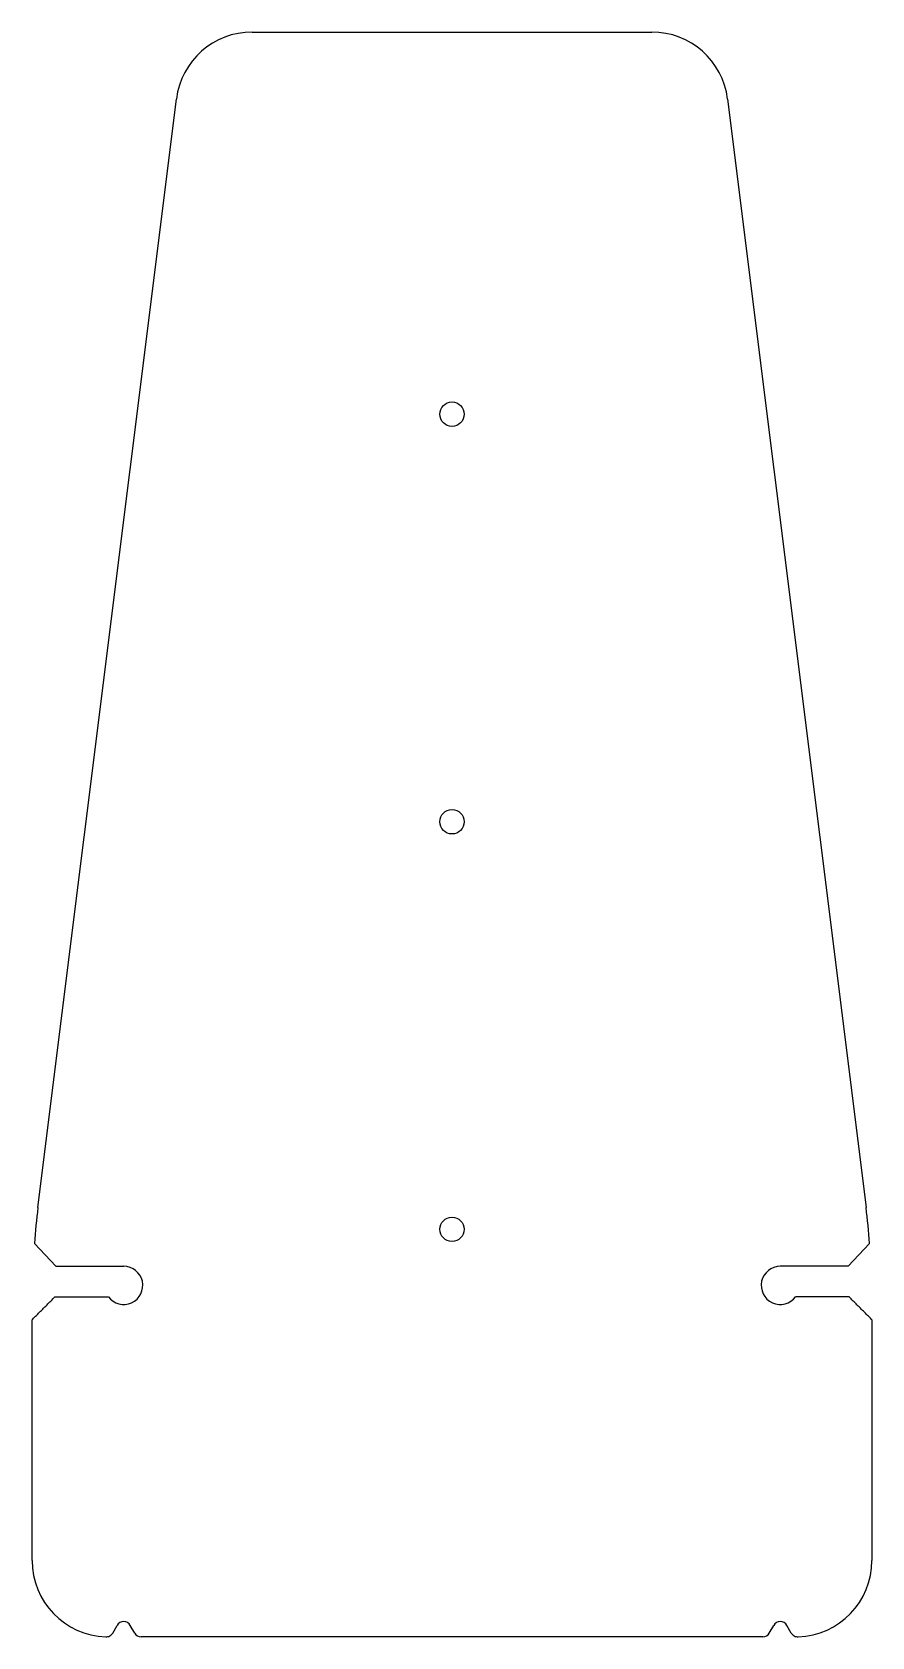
# Model space of a CAD drawing. Extents: x 50 to 160, y 44 to 254.
import ezdxf

# ---------------------------------------------------------------- set-up
doc = ezdxf.new("R2010")
doc.units = 0
doc.layers.add('ProjItem', color=7, linetype='CONTINUOUS')

msp = doc.modelspace()

# ---------------------------------------------------------------- linework, layer by layer
at = {"layer": 'ProjItem'}
for p, q in [((78.8278, 253.507), (131.172, 253.507)), ((50.7722, 99.685), (68.905, 244.748)), ((141.095, 244.748), (159.228, 99.685)), ((50.2984, 95.0015), (53.1117, 92.0073)), ((156.888, 92.0073), (159.702, 95.0015)), ((53.1117, 92.0073), (62, 92.0073)), ((156.888, 92.0073), (148, 92.0073)), ((53.0026, 88.0073), (60, 88.0073)), ((156.997, 88.0073), (150, 88.0073)), ((50, 53.5073), (50, 85.0073)), ((160, 85.0073), (160, 53.5073)), ((60.5596, 44.0125), (61.134, 45.0073)), ((63.4434, 44.0073), (62.866, 45.0073)), ((146.557, 44.0073), (147.134, 45.0073)), ((149.44, 44.0125), (148.866, 45.0073)), ((145.691, 43.5073), (64.3094, 43.5073))]:
    msp.add_line(p, q, dxfattribs=at)
for centre in [(105, 203.507), (105, 150.174), (105, 96.8407)]:
    msp.add_circle(centre, 1.6, dxfattribs=at)
for centre, radius, start, end in [((78.8278, 243.507), 10, 90, 172.875), ((131.172, 243.507), 10, 7.12502, 90), ((150, 87.2815), 100, 172.875, 175.572), ((60, 87.2815), 100, 4.42762, 7.12502), ((62, 89.5073), 2.5, -143.13, 90), ((148, 89.5073), 2.5, 90, -36.8699), ((60, 53.5073), 10, 180, -91.9509), ((150, 53.5073), 10, -88.0491, 0), ((62, 44.5073), 1, 30, 150), ((148, 44.5073), 1, 30, 150), ((64.3094, 44.5073), 1, -150, -90), ((145.691, 44.5073), 1, -90, -30)]:
    msp.add_arc(centre, radius, start, end, dxfattribs=at)
for points in [[(50, 85.0073), (53.0026, 88.0073)], [(160, 85.0073), (156.997, 88.0073)]]:
    msp.add_open_spline(points, degree=1, dxfattribs=at)
for points in [[(59.6596, 43.5131), (59.8312, 43.5065), (60.0174, 43.5478), (60.1788, 43.6381), (60.3408, 43.7273), (60.4744, 43.8634), (60.5596, 44.0125)], [(149.44, 44.0125), (149.526, 43.8634), (149.659, 43.7273), (149.821, 43.6381), (149.983, 43.5478), (150.169, 43.5065), (150.34, 43.5131)]]:
    msp.add_open_spline(points, degree=3, knots=[0, 0, 0, 0, 0.5, 0.5, 0.5, 1, 1, 1, 1], dxfattribs=at)

doc.saveas('drawing.dxf')
